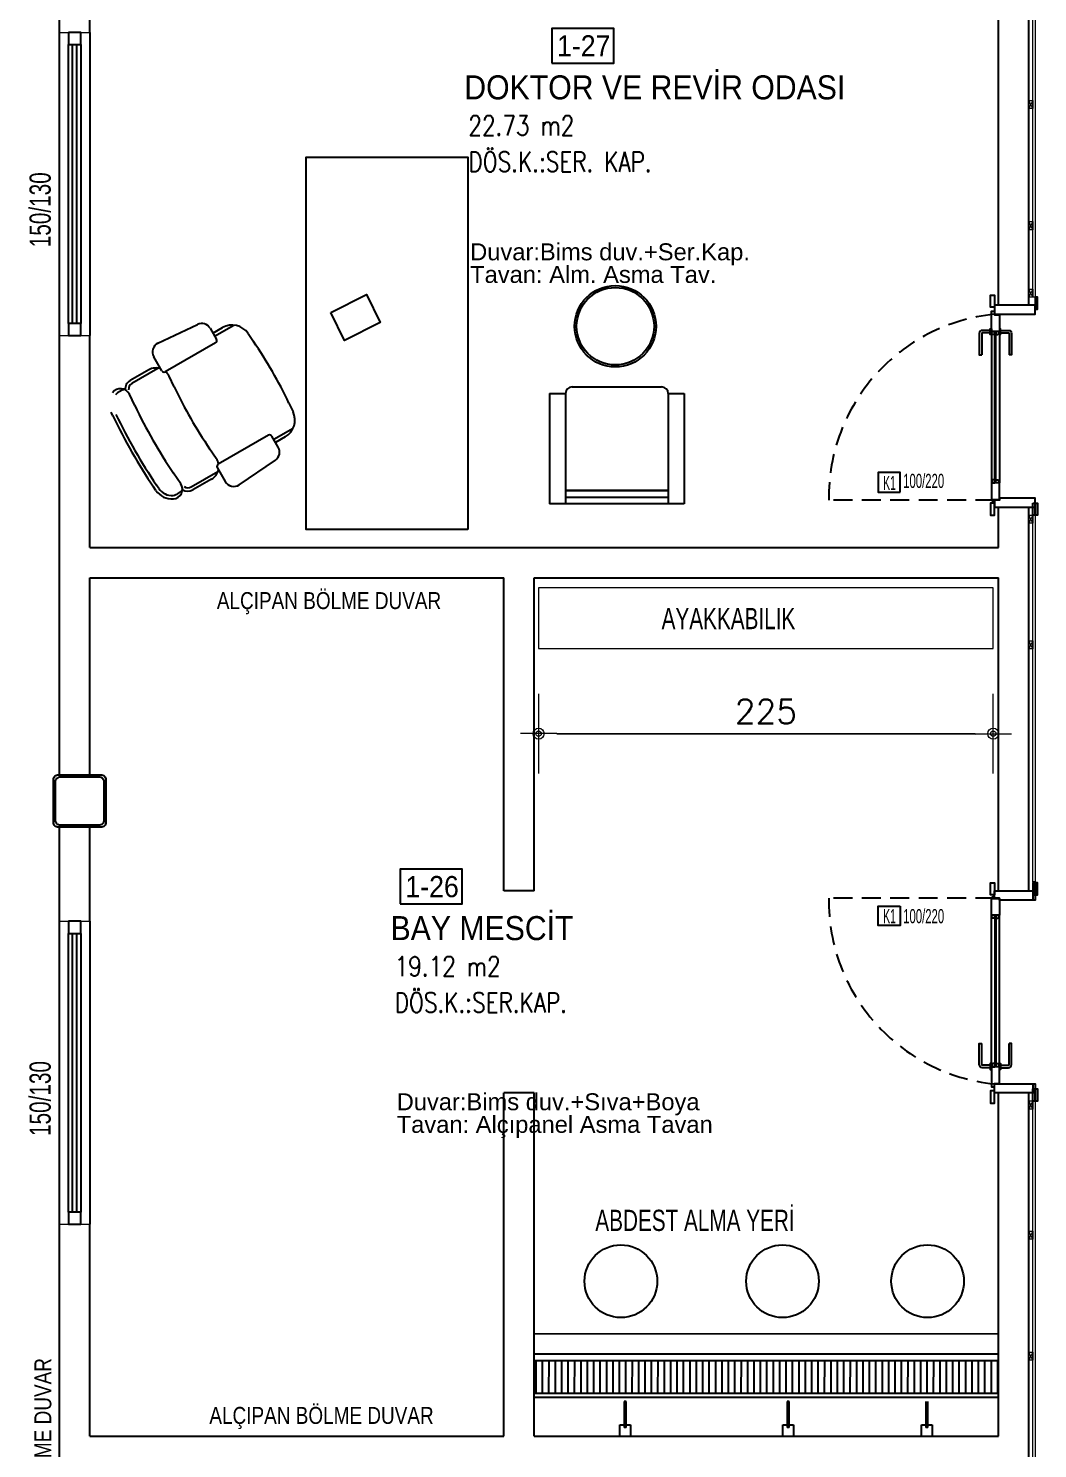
# Model space of a CAD drawing. Header units: centimetres. Extents: x 681015 to 688218, y 3995806 to 4004619.
# Drawn here: x 683299 to 683798, y 3998457 to 3999160 of the extents above; entities that cross this region are included whole.
import ezdxf
from ezdxf.enums import TextEntityAlignment as Align

# ---------------------------------------------------------------- set-up
doc = ezdxf.new("R2010")
doc.units = ezdxf.units.CM
doc.header["$LTSCALE"] = 100
doc.header["$MEASUREMENT"] = 0
doc.header["$PDMODE"] = 3
doc.linetypes.add('DUZ', pattern=[500, 500])
doc.linetypes.add('HIDDEN2', pattern=[0.1875, 0.125, -0.0625])
doc.layers.get('0').update_dxf_attribs({"linetype": 'DUZ'})
for name, color, linetype in [('A-TEFRİŞ 2', 35, 'Continuous'), ('BA', 6, 'Continuous'), ('CAM-PER', 8, 'Continuous'), ('CAM1234', 3, 'Continuous'), ('DUV', 4, 'Continuous'), ('kapi', 2, 'Continuous'), ('NOTASYON', 7, 'Continuous'), ('TEXT', 7, 'Continuous'), ('TEXT-DÖŞ-KAPLAMA', 30, 'Continuous'), ('TEXT-M2', 8, 'Continuous'), ('TEXT-ODA-NO', 3, 'Continuous'), ('YAZI', 7, 'Continuous'), ('YAZI - MALZEMELER', 30, 'Continuous'), ('YZ1', 7, 'Continuous')]:
    doc.layers.add(name, color=color, linetype=linetype)
for name, color, linetype, lineweight in [('DOGALGAZ', 130, 'Continuous', 0), ('no3_ahsap gorunus on ince', 34, 'Continuous', 13), ('no3_alçıpan kesit', 14, 'Continuous', 20), ('no3_kutuprofil kesit', 74, 'Continuous', 18), ('no3_mobilya aydınlatma', 50, 'Continuous', 13)]:
    doc.layers.add(name, color=color, linetype=linetype, lineweight=lineweight)
doc.styles.add('4', font='romansta.shx', dxfattribs={"height": 12})
doc.styles.add('ARIAL', font='arial.ttf')
doc.styles.add('ARIEL25S', font='arial.ttf', dxfattribs={"width": 0.9, "height": 75})
doc.styles.add('BAS', font='arial.ttf', dxfattribs={"height": 100})
doc.styles.add('HELVI', font='arial.ttf', dxfattribs={"width": 0.9})
doc.styles.add('OL', font='arial.ttf', dxfattribs={"width": 0.8, "height": 15})
doc.styles.add('ROMANS', font='ROMANS.shx', dxfattribs={"width": 0.9})
doc.styles.add('SIMPLEX', font='turkce.shx', dxfattribs={"width": 0.65, "height": 10})
doc.dimstyles.new('bul etut', dxfattribs={"dimtxt": 8, "dimasz": 9, "dimexe": 0.05, "dimexo": 0.15, "dimgap": 5, "dimtad": 1, "dimdec": 0, "dimzin": 13, "dimdsep": 46, "dimtxsty": '4', "dimblk1": 'DIMDOT2', "dimblk2": 'DIMDOT2', "dimsah": 1, "dimcen": -25, "dimse1": 1, "dimse2": 1, "dimclrd": 256, "dimclrt": 256, "dimadec": 0, "dimazin": 0, "dimtfac": 1, "dimtdec": 0, "dimtix": 1, "dimtmove": 1, "dimatfit": 3, "dimldrblk": 'DIMDOT2', "dimfxl": 1, "dimtolj": 1, "dimtzin": 0, "dimarcsym": 0})

# ---------------------------------------------------------------- blocks, each defined once
blk = doc.blocks.new('NOT-1')
at = {"layer": 'NOTASYON'}
blk.add_lwpolyline([(15.7, 13.8), (15.7, 0), (0, 0), (0, 13.8)], close=True, dxfattribs=at)
at = {"layer": 'NOTASYON', "style": 'SIMPLEX', "width": 0.55}
for tag, p in [('ISIM', (1.8, -1.4)), ('BOYUT', (17.7, -1.4))]:
    blk.add_attdef(tag, text='', height=10, dxfattribs=at).set_placement(p, align=Align.BOTTOM_LEFT)
blk = doc.blocks.new('İSİM-DÖŞ')
at = {"style": 'HELVI', "width": 0.9}
for p in [(-2.06, -35.97), (-2.06, -65.17)]:
    blk.add_attdef('ODA', text='', height=21.78, dxfattribs=at).set_placement(p, align=Align.BOTTOM_LEFT)
at = {"layer": 'TEXT-DÖŞ-KAPLAMA', "style": 'ROMANS', "width": 0.8}
blk.add_attdef('DÖS', text='', height=16.34, dxfattribs=at).set_placement((0.55, -109.88), align=Align.BOTTOM_LEFT)
at = {"layer": 'TEXT-M2', "style": 'ROMANS', "width": 0.8}
blk.add_attdef('M2', text='', height=16.34, dxfattribs=at).set_placement((0.55, -87.06), align=Align.BOTTOM_LEFT)
blk = doc.blocks.new('DIMDOT2')
at = {"color": 0, "linetype": 'ByBlock'}
blk.add_line((0, -2.1875), (0, 2.1875), dxfattribs=at)
blk.add_line((-1, 0), (1, 0))
for radius in [0.3038, 0.1511]:
    blk.add_circle((0, 0), radius)
blk = doc.blocks.new('*D5021')
at = {"layer": 'DEFPOINTS', "color": 0, "transparency": 16777216}
for p in [(683551.3, 3998852.76), (683776.47, 3998852.73), (683776.46, 3998810.55)]:
    blk.add_point(p, dxfattribs=at)
at = {"layer": 'no3_mobilya aydınlatma', "lineweight": -2, "transparency": 16777216}
blk.add_line((683560.29, 3998810.58), (683767.46, 3998810.55), dxfattribs=at)
at = {"layer": 'no3_mobilya aydınlatma', "lineweight": -2, "transparency": 16777216, "xscale": 9, "yscale": 9, "zscale": 9}
for p, rotation in [((683551.29, 3998810.58), 179.9924560499295), ((683776.46, 3998810.55), 359.9924560499295)]:
    blk.add_blockref('DIMDOT2', p, dxfattribs=dict(at, rotation=rotation))
at = {"layer": 'no3_mobilya aydınlatma', "transparency": 16777216, "insert": (683663.88, 3998821.56), "char_height": 12, "attachment_point": 5, "rotation": 359.99246, "style": '4'}
blk.add_mtext('\\A1;225', dxfattribs=at)

msp = doc.modelspace()

# ---------------------------------------------------------------- hatches: boundary and pattern name
at = {"layer": 'A-TEFRİŞ 2'}
h = msp.add_hatch(dxfattribs=at)
h.set_pattern_fill('LINE', color=256, angle=269.934, style=0)
h.set_pattern_definition([(89.934, (683664.749, 3998791.756), (-3.174998, 0.003657), [])])
h.paths.add_polyline_path([(683548.1, 3998500.18), (683548.08, 3998484.15), (683779.03, 3998484.12), (683779.04, 3998500.12)])

# ---------------------------------------------------------------- linework, layer by layer
for p, q in [((683362.8, 3999003.9), (683382.37, 3999013.2)), ((683388.59, 3999011.26), (683391.75, 3999005.74)), ((683389.96, 3999008.87), (683394.74, 3999011.61)), ((683390.81, 3999007.4), (683400.31, 3999012.85)), ((683391.31, 3999004.11), (683366.33, 3998989.78)), ((683407.46, 3999008.68), (683410.09, 3999004.81)), ((683364.69, 3998990.22), (683360.7, 3998997.18)), ((683358.24, 3998990.67), (683348.96, 3998985.35)), ((683362.76, 3998991.31), (683349.8, 3998983.88)), ((683370.81, 3998982.29), (683368.32, 3998987.52)), ((683567.94, 3998982.25), (683612.24, 3998982.25)), ((683351.3, 3998973.01), (683348.62, 3998978.65)), ((683427.67, 3998974.16), (683429.68, 3998969.93)), ((683556.72, 3998978.97), (683564.66, 3998978.97)), ((683556.72, 3998978.97), (683556.72, 3998924.36)), ((683564.66, 3998978.97), (683564.66, 3998924.36)), ((683615.52, 3998978.97), (683623.46, 3998978.97)), ((683615.52, 3998978.97), (683615.52, 3998924.36)), ((683623.46, 3998978.97), (683623.46, 3998924.36)), ((683340.47, 3998967.85), (683339.57, 3998969.74)), ((683429.67, 3998961.66), (683420.16, 3998956.21)), ((683417.58, 3998958.31), (683392.6, 3998943.98)), ((683422.38, 3998952.35), (683419.22, 3998957.86)), ((683425.79, 3998957.48), (683421.01, 3998954.74)), ((683391.65, 3998946.84), (683388.39, 3998951.63)), ((683403.01, 3998933.8), (683420.92, 3998945.99)), ((683374.05, 3998934.31), (683370.53, 3998939.48)), ((683392.4, 3998940.28), (683379.16, 3998932.69)), ((683392.15, 3998942.34), (683396.14, 3998935.38)), ((683361.79, 3998930.99), (683360.61, 3998932.73)), ((683363.19, 3998931.95), (683362.02, 3998933.68)), ((683389.28, 3998936.54), (683380.01, 3998931.22)), ((683615.52, 3998930.93), (683564.66, 3998930.93)), ((683564.66, 3998930.93), (683615.52, 3998930.93)), ((683564.66, 3998927.74), (683615.52, 3998927.74)), ((683623.46, 3998924.36), (683556.72, 3998924.36)), ((683549.04, 3998482.15, 0.02), (683779.07, 3998482.12)), ((683593.68, 3998479.89), (683593.67, 3998467.05)), ((683594.61, 3998479.89), (683593.68, 3998479.89)), ((683594.59, 3998467.05), (683594.61, 3998479.89)), ((683674.44, 3998479.89), (683674.43, 3998467.05)), ((683675.37, 3998479.89), (683674.44, 3998479.89)), ((683675.35, 3998467.05), (683675.37, 3998479.89)), ((683743.14, 3998479.9), (683743.12, 3998467.05)), ((683744.05, 3998467.05), (683744.07, 3998479.9)), ((683591.54, 3998462.71), (683591.55, 3998468.4)), ((683591.54, 3998462.71), (683591.55, 3998468.4)), ((683591.55, 3998468.4), (683593.67, 3998468.4)), ((683591.55, 3998468.4), (683593.67, 3998468.4)), ((683594.6, 3998468.4), (683596.76, 3998468.4)), ((683594.6, 3998468.4), (683596.76, 3998468.4)), ((683596.76, 3998468.4), (683596.75, 3998462.7)), ((683596.76, 3998468.4), (683596.75, 3998462.7)), ((683672.3, 3998462.71), (683672.31, 3998468.4)), ((683672.3, 3998462.71), (683672.31, 3998468.4)), ((683672.31, 3998468.4), (683674.43, 3998468.4)), ((683672.31, 3998468.4), (683674.43, 3998468.4)), ((683675.35, 3998468.4), (683677.51, 3998468.4)), ((683675.35, 3998468.4), (683677.51, 3998468.4)), ((683677.51, 3998468.4), (683677.51, 3998462.7)), ((683677.51, 3998468.4), (683677.51, 3998462.7)), ((683741, 3998462.71), (683741.01, 3998468.41)), ((683741, 3998462.71), (683741.01, 3998468.41)), ((683741.01, 3998468.41), (683743.13, 3998468.4)), ((683741.01, 3998468.41), (683743.13, 3998468.4)), ((683744.05, 3998468.4), (683746.21, 3998468.4)), ((683744.05, 3998468.4), (683746.21, 3998468.4)), ((683746.21, 3998468.4), (683746.21, 3998462.7)), ((683746.21, 3998468.4), (683746.21, 3998462.7)), ((683594.59, 3998467.05), (683593.67, 3998467.05)), ((683594.59, 3998467.05), (683593.67, 3998467.05)), ((683675.35, 3998467.05), (683674.43, 3998467.05)), ((683675.35, 3998467.05), (683674.43, 3998467.05)), ((683744.05, 3998467.05), (683743.12, 3998467.05)), ((683744.05, 3998467.05), (683743.12, 3998467.05))]:
    msp.add_line(p, q, dxfattribs=at)
msp.add_lwpolyline([(683516.17, 3998911.72), (683436.17, 3998911.72), (683436.17, 3999096.05), (683516.17, 3999096.05), (683516.17, 3998911.72)], dxfattribs=at)
msp.add_lwpolyline([(683448.32, 3999019.11), (683465.99, 3999027.95), (683472.89, 3999014.13), (683455.22, 3999005.3)], close=True, dxfattribs=at)
at = {"layer": 'A-TEFRİŞ 2', "elevation": -0.01}
for points in [[(683549.04, 3998513.54), (683779.04, 3998513.51)], [(683549.04, 3998503.54), (683779.04, 3998503.51)], [(683549.04, 3998484.15), (683779.03, 3998484.12), (683779.05, 3998500.12), (683549.04, 3998500.15)]]:
    msp.add_lwpolyline(points, dxfattribs=at)
at = {"layer": 'A-TEFRİŞ 2'}
for centre, radius in [((683589.31, 3999012.29), 20.16), ((683589.31, 3999012.29), 19.16), ((683592.05, 3998539.49, -0.01), 18), ((683672.09, 3998539.49, -0.01), 18), ((683743.96, 3998539.49, -0.01), 18)]:
    msp.add_circle(centre, radius, dxfattribs=at)
for centre, radius, start, end in [((683384.43, 3999008.87), 4.8, 29.83603, 115.43733), ((683399.52, 3999003.28), 9.6, 34.23474, 119.83603), ((683364.86, 3998999.56), 4.8, 115.43733, 209.83603), ((683390.71, 3999005.15), 1.2, 299.83603, 29.83603), ((683219.61, 3998875.19), 230.4, 25.43733, 34.23474), ((683361.82, 3998984.43), 7.2, 71.42902, 119.83603), ((683365.73, 3998990.82), 1.2, 209.83603, 299.83603), ((683361.82, 3998984.43), 7.2, 25.43733, 49.38507), ((683344.28, 3998976.59), 4.8, 25.43733, 145.43733), ((683351.35, 3998981.19), 4.8, 119.83603, 186.10367), ((683351.35, 3998981.19), 3.1, 119.83603, 186.10367), ((683578.87, 3999081.25), 230.4, 205.43733, 214.23474), ((683567.94, 3998978.97), 3.28, 90, 180), ((683612.24, 3998978.97), 3.28, 0, 90), ((683348.12, 3998972.27), 8.82, 100.86653, 136.4505), ((683578.87, 3999081.25), 264, 205.43733, 214.23474), ((683578.87, 3999081.25), 262.3, 205.43733, 214.23474), ((683578.87, 3999081.25), 252, 205.43733, 214.23474), ((683421.01, 3998965.81), 9.6, 299.83603, 25.43733), ((683418.18, 3998957.26), 1.2, 29.83603, 119.83603), ((683385.7, 3998942.79), 7.2, 10.31516, 34.23474), ((683418.22, 3998949.96), 4.8, 304.23474, 29.83603), ((683385.7, 3998942.79), 7.2, 299.83603, 348.61474), ((683393.19, 3998942.94), 1.2, 119.83603, 209.83603), ((683369.73, 3998936.39), 7.9, 214.23474, 274.23474), ((683370.08, 3998931.61), 4.8, 274.23474, 34.23474), ((683377.62, 3998935.39), 3.1, 234.40183, 299.83603), ((683400.3, 3998937.77), 4.8, 209.83603, 304.23474), ((683369.73, 3998936.39), 9.6, 214.23474, 274.23474), ((683368.29, 3998937.1), 8.82, 283.22157, 318.80553), ((683377.62, 3998935.39), 4.8, 234.40183, 299.83603)]:
    msp.add_arc(centre, radius, start, end, dxfattribs=at)
at = {"layer": 'BA'}
for points in [[(683313.54, 3998790.21), (683334.54, 3998790.21, -0.414214), (683337.04, 3998787.71), (683337.04, 3998766.71, -0.414214), (683334.54, 3998764.21), (683313.54, 3998764.21, -0.414214), (683311.04, 3998766.71), (683311.04, 3998787.71, -0.414214)], [(683314.54, 3998789.2), (683333.54, 3998789.2, -0.414214), (683336.04, 3998786.7), (683336.04, 3998767.71, -0.414214), (683333.54, 3998765.21), (683314.54, 3998765.21, -0.414214), (683312.04, 3998767.71), (683312.04, 3998786.7, -0.414214)]]:
    msp.add_lwpolyline(points, format="xyb", close=True, dxfattribs=at)
at = {"layer": 'CAM-PER'}
for p, q in [((683314.04, 3999007.71), (683314.04, 3999157.71)), ((683329.04, 3999157.71), (683329.04, 3999007.71)), ((683314.04, 3998567.71), (683314.04, 3998717.71)), ((683329.04, 3998717.71), (683329.04, 3998567.71))]:
    msp.add_line(p, q, dxfattribs=at)
for points in [[(683318.54, 3999013.71), (683318.54, 3999151.71)], [(683324.54, 3999151.71), (683324.54, 3999013.71)], [(683318.54, 3998573.71), (683318.54, 3998711.71)], [(683324.54, 3998711.71), (683324.54, 3998573.71)]]:
    msp.add_lwpolyline(points, dxfattribs=at)
at = {"layer": 'CAM1234'}
for points in [[(683318.54, 3999157.71), (683318.54, 3999151.71), (683324.54, 3999151.71), (683324.54, 3999157.71)], [(683318.54, 3999013.71), (683318.54, 3999007.71), (683324.54, 3999007.71), (683324.54, 3999013.71)], [(683318.54, 3998717.71), (683318.54, 3998711.71), (683324.54, 3998711.71), (683324.54, 3998717.71)], [(683318.54, 3998573.71), (683318.54, 3998567.71), (683324.54, 3998567.71), (683324.54, 3998573.71)]]:
    msp.add_lwpolyline(points, close=True, dxfattribs=at)
at = {"layer": 'CAM1234', "lineweight": 25}
for points in [[(683320.54, 3999013.71), (683320.54, 3999151.71)], [(683322.54, 3999013.71), (683322.54, 3999151.71)], [(683320.54, 3998573.71), (683320.54, 3998711.71)], [(683322.54, 3998573.71), (683322.54, 3998711.71)]]:
    msp.add_lwpolyline(points, dxfattribs=at)
at = {"layer": 'DOGALGAZ'}
for p, q in [((683314.04, 3999157.71), (683329.04, 3999157.71)), ((683314.04, 3999007.71), (683329.04, 3999007.71)), ((683314.04, 3998717.71), (683329.04, 3998717.71)), ((683314.04, 3998567.71), (683329.04, 3998567.71))]:
    msp.add_line(p, q, dxfattribs=at)
at = {"layer": 'DUV', "lineweight": -2}
for p, q in [((683794.04, 3999022.71), (683794.04, 3999730.12)), ((683779.04, 3999022.71), (683779.04, 3999584.27)), ((683314.04, 3999157.71), (683314.04, 3999402.21)), ((683329.04, 3999157.71), (683329.04, 3999362.24)), ((683795.24, 3999022.71), (683779.04, 3999022.71)), ((683314.04, 3998790.21), (683314.04, 3999007.71)), ((683329.04, 3998902.71), (683329.04, 3999007.71)), ((683779.04, 3998922.71), (683795.24, 3998922.71)), ((683779.04, 3998902.71), (683779.04, 3998922.71)), ((683794.04, 3998732.71), (683794.04, 3998922.71)), ((683794.04, 3998732.71), (683794.04, 3998922.71)), ((683329.04, 3998902.71), (683779.04, 3998902.71)), ((683329.04, 3998887.71), (683534.04, 3998887.71)), ((683329.04, 3998789.71), (683329.04, 3998887.71)), ((683534.04, 3998732.71), (683534.04, 3998887.71)), ((683549.04, 3998732.71), (683549.04, 3998887.71)), ((683549.04, 3998887.71), (683779.04, 3998887.71)), ((683779.04, 3998732.71), (683779.04, 3998887.71)), ((683314.04, 3998717.71), (683314.04, 3998764.21)), ((683329.04, 3998717.71), (683329.04, 3998763.71)), ((683549.04, 3998732.71), (683534.04, 3998732.71)), ((683779.04, 3998732.71), (683794.04, 3998732.71)), ((683779.04, 3998732.71), (683795.24, 3998732.71)), ((683549.04, 3998632.71), (683534.04, 3998632.71)), ((683534.04, 3998462.71), (683534.04, 3998632.71)), ((683549.04, 3998462.71), (683549.04, 3998632.71)), ((683794.04, 3998632.71), (683779.04, 3998632.71)), ((683779.04, 3998462.71), (683779.04, 3998632.71)), ((683795.24, 3998632.69), (683779.04, 3998632.71)), ((683794.04, 3998302.71), (683794.04, 3998632.71)), ((683314.04, 3998312.71), (683314.04, 3998567.71)), ((683329.04, 3998462.71), (683329.04, 3998567.71)), ((683329.04, 3998462.71), (683534.04, 3998462.71)), ((683549.04, 3998462.71), (683779.04, 3998462.71))]:
    msp.add_line(p, q, dxfattribs=at)
at = {"layer": 'kapi'}
for points in [[(683777.04, 3999021.71), (683775.04, 3999021.71), (683775.04, 3999027.71), (683777.04, 3999027.71)], [(683797.24, 3999020.71), (683798.44, 3999020.71), (683798.44, 3999026.71), (683797.24, 3999026.71)], [(683779.54, 3999017.96), (683779.54, 3999009.71), (683775.54, 3999009.71), (683775.54, 3999019.71), (683777.04, 3999019.71), (683777.04, 3999017.96), (683779.54, 3999017.96)], [(683797.24, 3999022.71), (683777.04, 3999022.71), (683777.04, 3999018.21), (683797.24, 3999018.21)], [(683775.54, 3999008.18), (683774.96, 3999008.18), (683774.96, 3999011.03), (683775.54, 3999011.03)], [(683775.79, 3999009.71), (683777.29, 3999009.71), (683777.29, 3999008.21), (683776.29, 3999008.21), (683775.79, 3999008.71)], [(683779.29, 3999009.71), (683777.79, 3999009.71), (683777.79, 3999008.21), (683778.79, 3999008.21), (683779.29, 3999008.71)], [(683779.54, 3999008.18), (683780.11, 3999008.18), (683780.11, 3999011.03), (683779.54, 3999011.03)], [(683779.54, 3998934.71), (683775.54, 3998934.71), (683775.54, 3998926.46), (683779.54, 3998926.46)], [(683775.79, 3998934.71), (683777.29, 3998934.71), (683777.29, 3998936.21), (683776.29, 3998936.21), (683775.79, 3998935.71)], [(683779.29, 3998934.71), (683777.79, 3998934.71), (683777.79, 3998936.21), (683778.79, 3998936.21), (683779.29, 3998935.71)], [(683777.04, 3998926.21), (683777.04, 3998922.71), (683797.24, 3998922.71), (683797.24, 3998927.21), (683779.54, 3998927.21), (683779.54, 3998926.21)], [(683777.04, 3998924.71), (683775.04, 3998924.71), (683775.04, 3998918.71), (683777.04, 3998918.71)], [(683796.04, 3998924.71), (683797.24, 3998924.71), (683797.24, 3998918.71), (683796.04, 3998918.71)], [(683797.24, 3998924.71), (683798.44, 3998924.71), (683798.44, 3998918.71), (683797.24, 3998918.71)], [(683777.04, 3998730.71), (683775.04, 3998730.71), (683775.04, 3998736.71), (683777.04, 3998736.71)], [(683777.04, 3998730.71), (683775.04, 3998730.71), (683775.04, 3998736.71), (683777.04, 3998736.71)], [(683796.04, 3998730.71), (683797.24, 3998730.71), (683797.24, 3998736.71), (683796.04, 3998736.71)], [(683797.24, 3998730.71), (683798.44, 3998730.71), (683798.44, 3998736.71), (683797.24, 3998736.71)], [(683779.54, 3998720.7), (683775.54, 3998720.7), (683775.54, 3998728.95), (683779.54, 3998728.95)], [(683779.54, 3998720.7), (683775.54, 3998720.7), (683775.54, 3998728.95), (683779.54, 3998728.95)], [(683777.04, 3998729.2), (683777.04, 3998732.71), (683796.04, 3998732.71), (683796.04, 3998728.21), (683779.54, 3998728.21), (683779.54, 3998729.2)], [(683777.04, 3998729.2), (683777.04, 3998732.71), (683797.24, 3998732.71), (683797.24, 3998728.21), (683779.54, 3998728.21), (683779.54, 3998729.2)], [(683775.79, 3998720.7), (683777.29, 3998720.7), (683777.29, 3998719.2), (683776.29, 3998719.2), (683775.79, 3998719.7)], [(683775.79, 3998720.7), (683777.29, 3998720.7), (683777.29, 3998719.2), (683776.29, 3998719.2), (683775.79, 3998719.7)], [(683779.29, 3998720.7), (683777.79, 3998720.7), (683777.79, 3998719.2), (683778.79, 3998719.2), (683779.29, 3998719.7)], [(683779.29, 3998720.7), (683777.79, 3998720.7), (683777.79, 3998719.2), (683778.79, 3998719.2), (683779.29, 3998719.7)], [(683775.54, 3998647.23), (683774.96, 3998647.23), (683774.96, 3998644.38), (683775.54, 3998644.38)], [(683775.54, 3998647.23), (683774.96, 3998647.23), (683774.96, 3998644.38), (683775.54, 3998644.38)], [(683779.54, 3998637.46), (683779.54, 3998645.71), (683775.54, 3998645.71), (683775.54, 3998635.71), (683777.04, 3998635.71), (683777.04, 3998637.46), (683779.54, 3998637.46)], [(683779.54, 3998637.46), (683779.54, 3998645.71), (683775.54, 3998645.71), (683775.54, 3998635.71), (683777.04, 3998635.71), (683777.04, 3998637.46), (683779.54, 3998637.46)], [(683775.79, 3998645.71), (683777.29, 3998645.71), (683777.29, 3998647.21), (683776.29, 3998647.21), (683775.79, 3998646.71)], [(683775.79, 3998645.71), (683777.29, 3998645.71), (683777.29, 3998647.21), (683776.29, 3998647.21), (683775.79, 3998646.71)], [(683779.29, 3998645.71), (683777.79, 3998645.71), (683777.79, 3998647.21), (683778.79, 3998647.21), (683779.29, 3998646.71)], [(683779.29, 3998645.71), (683777.79, 3998645.71), (683777.79, 3998647.21), (683778.79, 3998647.21), (683779.29, 3998646.71)], [(683779.54, 3998647.23), (683780.11, 3998647.23), (683780.11, 3998644.38), (683779.54, 3998644.38)], [(683779.54, 3998647.23), (683780.11, 3998647.23), (683780.11, 3998644.38), (683779.54, 3998644.38)], [(683796.04, 3998632.71), (683777.04, 3998632.71), (683777.04, 3998637.21), (683796.04, 3998637.21)], [(683797.24, 3998632.69), (683777.04, 3998632.71), (683777.04, 3998637.21), (683797.24, 3998637.19)], [(683777.04, 3998633.71), (683775.04, 3998633.71), (683775.04, 3998627.71), (683777.04, 3998627.71)], [(683777.04, 3998633.71), (683775.04, 3998633.71), (683775.04, 3998627.71), (683777.04, 3998627.71)], [(683796.04, 3998634.71), (683797.24, 3998634.71), (683797.24, 3998628.71), (683796.04, 3998628.71)], [(683797.24, 3998634.69), (683798.44, 3998634.69), (683798.44, 3998628.69), (683797.24, 3998628.69)]]:
    msp.add_lwpolyline(points, close=True, dxfattribs=at)
at = {"layer": 'kapi', "linetype": 'HIDDEN2', "ltscale": 0.75}
for points in [[(683777.04, 3998926.21), (683695.04, 3998926.21, -0.389764), (683777.04, 3999018.21)], [(683777.04, 3998729.2), (683695.04, 3998729.2, 0.389764), (683777.04, 3998637.21)], [(683777.04, 3998729.2), (683695.04, 3998729.2, 0.389764), (683777.04, 3998637.21)]]:
    msp.add_lwpolyline(points, format="xyb", dxfattribs=at)
at = {"layer": 'kapi'}
for points in [[(683774.96, 3999010.21), (683771.04, 3999010.21, 0.414214), (683769.54, 3999008.71), (683769.54, 3998998.21), (683770.74, 3998998.21)], [(683780.11, 3999010.21), (683784.04, 3999010.21, -0.414214), (683785.54, 3999008.71), (683785.54, 3998998.21), (683784.34, 3998998.21)], [(683774.96, 3999009.01), (683771.04, 3999009.01, 0.414214), (683770.74, 3999008.71), (683770.74, 3998998.21)], [(683780.11, 3999009.01), (683784.04, 3999009.01, -0.414214), (683784.34, 3999008.71), (683784.34, 3998998.21)], [(683774.96, 3998645.21), (683771.04, 3998645.21, -0.414214), (683769.54, 3998646.71), (683769.54, 3998657.21), (683770.74, 3998657.21)], [(683774.96, 3998645.21), (683771.04, 3998645.21, -0.414214), (683769.54, 3998646.71), (683769.54, 3998657.21), (683770.74, 3998657.21)], [(683774.96, 3998646.41), (683771.04, 3998646.41, -0.414214), (683770.74, 3998646.71), (683770.74, 3998657.21)], [(683774.96, 3998646.41), (683771.04, 3998646.41, -0.414214), (683770.74, 3998646.71), (683770.74, 3998657.21)], [(683780.11, 3998645.21), (683784.04, 3998645.21, 0.414214), (683785.54, 3998646.71), (683785.54, 3998657.21), (683784.34, 3998657.21)], [(683780.11, 3998646.41), (683784.04, 3998646.41, 0.414214), (683784.34, 3998646.71), (683784.34, 3998657.21)], [(683780.11, 3998646.41), (683784.04, 3998646.41, 0.414214), (683784.34, 3998646.71), (683784.34, 3998657.21)], [(683780.11, 3998645.21), (683784.04, 3998645.21, 0.414214), (683785.54, 3998646.71), (683785.54, 3998657.21), (683784.34, 3998657.21)]]:
    msp.add_lwpolyline(points, format="xyb", dxfattribs=at)
for points in [[(683775.54, 3999009.71), (683775.54, 3998934.71)], [(683777.29, 3998934.71), (683777.29, 3999009.71)], [(683777.79, 3998934.71), (683777.79, 3999009.71)], [(683779.54, 3999009.71), (683779.54, 3998934.71)], [(683775.54, 3998645.71), (683775.54, 3998720.7)], [(683775.54, 3998645.71), (683775.54, 3998720.7)], [(683777.29, 3998720.7), (683777.29, 3998645.71)], [(683777.29, 3998720.7), (683777.29, 3998645.71)], [(683777.79, 3998720.7), (683777.79, 3998645.71)], [(683777.79, 3998720.7), (683777.79, 3998645.71)], [(683779.54, 3998645.71), (683779.54, 3998720.7)], [(683779.54, 3998645.71), (683779.54, 3998720.7)]]:
    msp.add_lwpolyline(points, dxfattribs=at)
for centre in [(683776.5, 3998925.98), (683776.5, 3998729.44), (683776.5, 3998729.44)]:
    msp.add_circle(centre, 0.484, dxfattribs=at)
at = {"layer": 'no3_ahsap gorunus on ince'}
msp.add_lwpolyline([(683776.47, 3998857.82), (683776.46, 3998882.82), (683551.3, 3998882.81), (683551.3, 3998852.81), (683776.47, 3998852.82)], close=True, dxfattribs=at)
at = {"layer": 'no3_alçıpan kesit'}
for points in [[(683797.24, 3999026.71), (683796.04, 3999026.71), (683796.04, 3999726.12), (683797.24, 3999726.12), (683797.24, 3999026.71)], [(683797.24, 3998737.22), (683796.04, 3998737.22), (683796.04, 3998918.71), (683797.24, 3998918.71), (683797.24, 3998737.22)], [(683797.24, 3998306.71), (683796.04, 3998306.71), (683796.04, 3998628.71), (683797.24, 3998628.71), (683797.24, 3998306.71)]]:
    msp.add_lwpolyline(points, dxfattribs=at)
at = {"layer": 'no3_kutuprofil kesit'}
for points in [[(683796.04, 3999120.09), (683794.04, 3999120.09), (683794.04, 3999124.09), (683796.04, 3999124.09), (683796.04, 3999120.09), (683794.04, 3999124.09), (683796.04, 3999124.09), (683794.04, 3999120.09)], [(683796.04, 3999060.09), (683794.04, 3999060.09), (683794.04, 3999064.09), (683796.04, 3999064.09), (683796.04, 3999060.09), (683794.04, 3999064.09), (683796.04, 3999064.09), (683794.04, 3999060.09)], [(683796.04, 3999026.72), (683794.04, 3999026.72), (683794.04, 3999030.72), (683796.04, 3999030.72), (683796.04, 3999026.72), (683794.04, 3999030.72), (683796.04, 3999030.72), (683794.04, 3999026.72)], [(683796.04, 3998914.71), (683794.04, 3998914.71), (683794.04, 3998918.71), (683796.04, 3998918.71), (683796.04, 3998914.71), (683794.04, 3998918.71), (683796.04, 3998918.71), (683794.04, 3998914.71)], [(683796.04, 3998852.59), (683794.04, 3998852.59), (683794.04, 3998856.59), (683796.04, 3998856.59), (683796.04, 3998852.59), (683794.04, 3998856.59), (683796.04, 3998856.59), (683794.04, 3998852.59)], [(683796.04, 3998624.73), (683794.04, 3998624.73), (683794.04, 3998628.73), (683796.04, 3998628.73), (683796.04, 3998624.73), (683794.04, 3998628.73), (683796.04, 3998628.73), (683794.04, 3998624.73)], [(683796.04, 3998560.34), (683794.04, 3998560.34), (683794.04, 3998564.34), (683796.04, 3998564.34), (683796.04, 3998560.34), (683794.04, 3998564.34), (683796.04, 3998564.34), (683794.04, 3998560.34)], [(683796.04, 3998500.34), (683794.04, 3998500.34), (683794.04, 3998504.34), (683796.04, 3998504.34), (683796.04, 3998500.34), (683794.04, 3998504.34), (683796.04, 3998504.34), (683794.04, 3998500.34)]]:
    msp.add_lwpolyline(points, dxfattribs=at)
at = {"layer": 'TEXT-ODA-NO'}
for points in [[(683557.89, 3999142.56), (683588.56, 3999142.56), (683588.56, 3999159.66), (683557.89, 3999159.66)], [(683482.8, 3998726.32), (683513.46, 3998726.32), (683513.46, 3998743.42), (683482.8, 3998743.42)]]:
    msp.add_lwpolyline(points, close=True, dxfattribs=at)

# ---------------------------------------------------------------- block references
at = {"layer": 'NOTASYON'}
ref = msp.add_blockref('NOT-1', (683719.44, 3998939.82), dxfattribs=dict(at, xscale=-0.7000000001862645, yscale=0.7000000001862645, zscale=0.7, rotation=180))
ref.add_attrib('BOYUT', '100/220', dxfattribs={"height": 7, "style": 'SIMPLEX', "width": 0.6}).set_placement((683731.86, 3998930.12), align=Align.BOTTOM_LEFT)
ref.add_attrib('ISIM', 'K1', dxfattribs={"height": 7, "style": 'SIMPLEX', "width": 0.55}).set_placement((683721.96, 3998929.12), align=Align.BOTTOM_LEFT)
ref = msp.add_blockref('NOT-1', (683719.44, 3998715.59), dxfattribs=dict(at, xscale=0.7000000001862645, yscale=0.7000000001862645, zscale=0.7000000001862645))
ref.add_attrib('BOYUT', '100/220', dxfattribs={"height": 7, "style": 'SIMPLEX', "width": 0.6}).set_placement((683731.86, 3998714.63), align=Align.BOTTOM_LEFT)
ref.add_attrib('ISIM', 'K1', dxfattribs={"height": 7, "style": 'SIMPLEX', "width": 0.55}).set_placement((683721.96, 3998714.63), align=Align.BOTTOM_LEFT)
ref = msp.add_blockref('NOT-1', (683719.44, 3998715.59), dxfattribs=dict(at, xscale=0.7000000001862645, yscale=0.7000000001862645, zscale=0.7000000001862645))
ref.add_attrib('BOYUT', '100/220', dxfattribs={"height": 7, "style": 'SIMPLEX', "width": 0.6}).set_placement((683731.86, 3998714.63), align=Align.BOTTOM_LEFT)
ref.add_attrib('ISIM', 'K1', dxfattribs={"height": 7, "style": 'SIMPLEX', "width": 0.55}).set_placement((683721.96, 3998714.63), align=Align.BOTTOM_LEFT)
at = {"layer": 'TEXT'}
ref = msp.add_blockref('İSİM-DÖŞ', (683516.13, 3999152.67), dxfattribs=dict(at, xscale=0.7875000000931323, yscale=0.7875000000931323, zscale=0.7875000000931323))
ref.add_attrib('DÖS', 'DÖS.K.:SER. KAP. ', dxfattribs={"layer": 'TEXT-DÖŞ-KAPLAMA', "height": 9.8, "style": 'ROMANS', "width": 0.8}).set_placement((683516.56, 3999085.83), align=Align.BOTTOM_LEFT)
ref.add_attrib('M2', '22.73 m2', dxfattribs={"layer": 'TEXT-M2', "height": 9.8, "style": 'ROMANS', "width": 0.8}).set_placement((683516.56, 3999103.8), align=Align.BOTTOM_LEFT)
ref.add_attrib('ODA', 'DOKTOR VE REVİR ODASI', dxfattribs={"layer": '0', "height": 11.9, "style": 'HELVI', "width": 0.9}).set_placement((683514.5, 3999121.03), align=Align.BOTTOM_LEFT)
ref = msp.add_blockref('İSİM-DÖŞ', (683479.6, 3998736.43), dxfattribs=dict(at, xscale=0.7875000000931323, yscale=0.7875000000931323, zscale=0.7875000000931323))
ref.add_attrib('DÖS', 'DÖS.K.:SER.KAP. ', dxfattribs={"layer": 'TEXT-DÖŞ-KAPLAMA', "height": 9.8, "style": 'ROMANS', "width": 0.8}).set_placement((683480.04, 3998669.59), align=Align.BOTTOM_LEFT)
ref.add_attrib('M2', '19.12 m2', dxfattribs={"layer": 'TEXT-M2', "height": 9.8, "style": 'ROMANS', "width": 0.8}).set_placement((683480.04, 3998687.56), align=Align.BOTTOM_LEFT)
ref.add_attrib('ODA', 'BAY MESCİT', dxfattribs={"layer": '0', "height": 11.9, "style": 'HELVI', "width": 0.9}).set_placement((683477.98, 3998704.79), align=Align.BOTTOM_LEFT)

# ---------------------------------------------------------------- texts
at = {"layer": 'TEXT-ODA-NO', "style": 'ARIEL25S', "width": 0.9}
for s, p in [('1-27', (683573.66, 3999145.85)), ('1-26', (683498.56, 3998729.61))]:
    msp.add_text(s, height=10.5, dxfattribs=at).set_placement(p, align=Align.CENTER)
at = {"layer": 'YAZI', "style": 'BAS', "width": 0.8}
for p in [(683391.95, 3998872.26), (683388.23, 3998468.85)]:
    msp.add_text('ALÇIPAN BÖLME DUVAR ', height=8.4, dxfattribs=at).set_placement(p)
msp.add_text('ALÇIPAN BÖLME DUVAR ', height=8.4, rotation=90, dxfattribs=at).set_placement((683309.98, 3998390.36))
at = {"layer": 'YAZI - MALZEMELER', "lineweight": -2, "char_height": 8.4, "width": 167.8155, "attachment_point": 1, "line_spacing_factor": 0.8, "style": 'ARIAL'}
for s, insert in [('\\P\\P\\P\\PDuvar:Bims duv.+Ser.Kap.\\PTavan: Alm. Asma Tav.', (683517.4, 3999098.14)), ('\\P\\P\\P\\PDuvar:Bims duv.+Sıva+Boya\\PTavan: Alçıpanel Asma Tavan', (683481.02, 3998677.35))]:
    msp.add_mtext(s, dxfattribs=dict(at, insert=insert))
at = {"layer": 'YZ1', "style": 'OL', "width": 0.7}
for p in [(683309.67, 3999051.39), (683309.67, 3998611.39)]:
    msp.add_text('150/130', height=10.5, rotation=90, dxfattribs=at).set_placement(p)
for s, p in [('AYAKKABILIK', (683612.23, 3998862.31)), ('ABDEST ALMA YERİ', (683579.4, 3998564.37))]:
    msp.add_text(s, height=10.5, dxfattribs=at).set_placement(p)

# ---------------------------------------------------------------- dimensions: what is measured, and where the dimension line sits
at = {"layer": 'no3_mobilya aydınlatma', "color": 7}
dim = msp.add_aligned_dim(p1=(683551.3, 3998852.76), p2=(683776.47, 3998852.73), distance=-42.19, dimstyle='bul etut', dxfattribs=at)
dim.commit()
dim.dimension.update_dxf_attribs({"geometry": '*D5021', "text_midpoint": (683663.88, 3998821.56)})

doc.saveas('drawing.dxf')
